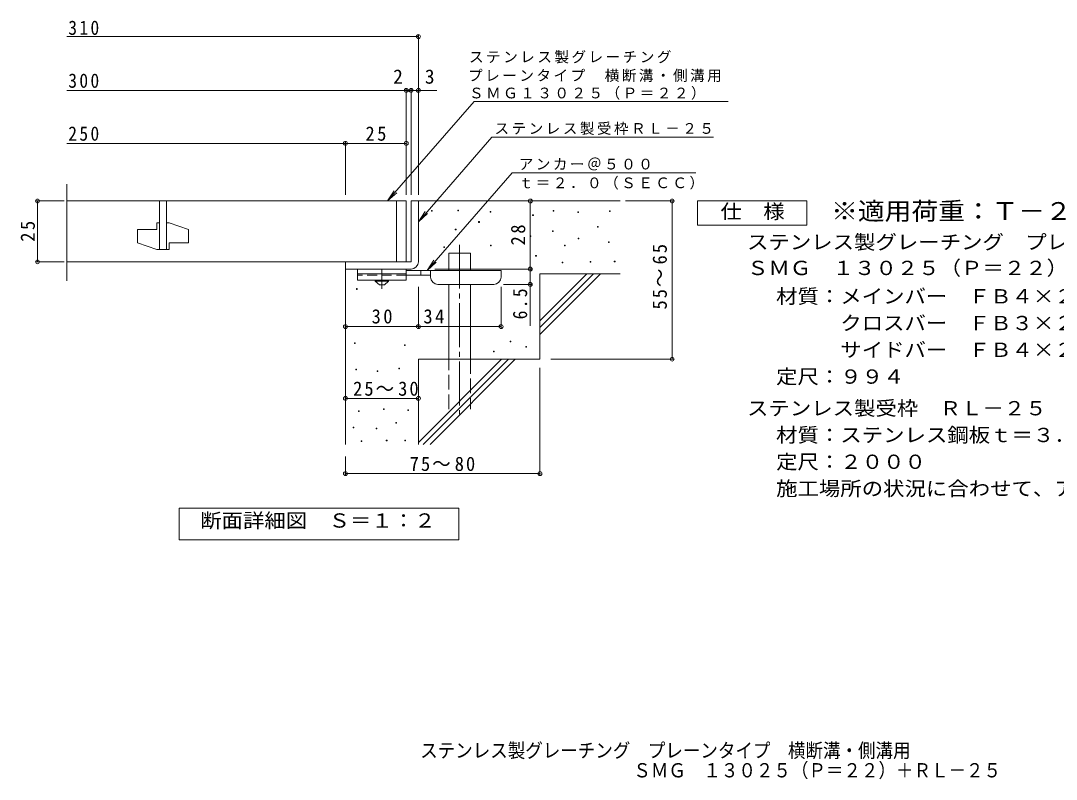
# Model space of a CAD drawing. Units: millimetres, scale not verified. Extents: x -329 to 310, y -274 to 234.
# Drawn here: x -329.5 to 96.3, y -273.6 to 38.1 of the extents above; entities that cross this region are included whole.
import ezdxf
from ezdxf.enums import TextEntityAlignment as Align

# ---------------------------------------------------------------- set-up
doc = ezdxf.new("R2010")
doc.units = ezdxf.units.MM
doc.header["$LTSCALE"] = 2
doc.header["$PDMODE"] = 32
doc.header["$PDSIZE"] = 1.6
for name, pattern in [('CHAIN1', [8, 5, -1, 1, -1]), ('CHAIN2', [12, 9, -1, 1, -1]), ('DASHED2', [3, 2, -1]), ('DASHED3', [4, 3, -1])]:
    doc.linetypes.add(name, pattern=pattern)
for name, color, linetype, lineweight in [('D-0', 7, 'Continuous', 9), ('D-1', 2, 'Continuous', 9), ('D-2', 3, 'Continuous', 9), ('D-4', 7, 'Continuous', 9), ('D-5', 7, 'Continuous', 9), ('D-6', 6, 'Continuous', 9), ('D-9', 4, 'Continuous', 9)]:
    doc.layers.add(name, color=color, linetype=linetype, lineweight=lineweight)
doc.layers.add('F-5_F-5ﾚｲﾔ', color=2, linetype='Continuous')
doc.styles.add('ＭＳ ゴシック', font='')
doc.styles.get('ＭＳ ゴシック').set_extended_font_data('MS Gothic')

msp = doc.modelspace()

# ---------------------------------------------------------------- linework, layer by layer
at = {"layer": 'D-0'}
for points in [[(-160.519, -40.126), (-160.519, -39.826), (-160.219, -39.826), (-160.219, -40.126)], [(-149.691, -39.991), (-149.691, -39.691), (-149.391, -39.691), (-149.391, -39.991)], [(-136.427, -40.532), (-136.427, -40.232), (-136.127, -40.232), (-136.127, -40.532)], [(-118.967, -41.886), (-118.967, -41.586), (-118.667, -41.586), (-118.667, -41.886)], [(-110.575, -40.126), (-110.575, -39.826), (-110.275, -39.826), (-110.275, -40.126)], [(-100.424, -40.668), (-100.424, -40.368), (-100.124, -40.368), (-100.124, -40.668)], [(-87.43, -40.262), (-87.43, -39.961), (-87.13, -39.961), (-87.13, -40.262)], [(-141.164, -44.728), (-141.164, -44.428), (-140.864, -44.428), (-140.864, -44.728)], [(-92.303, -46.758), (-92.303, -46.458), (-92.003, -46.458), (-92.003, -46.758)], [(-150.774, -47.841), (-150.774, -47.541), (-150.474, -47.541), (-150.474, -47.841)], [(-120.049, -50.548), (-120.049, -50.248), (-119.749, -50.248), (-119.749, -50.548)], [(-110.846, -48.518), (-110.846, -48.218), (-110.546, -48.218), (-110.546, -48.518)], [(-155.511, -55.015), (-155.511, -54.715), (-155.211, -54.715), (-155.211, -55.015)], [(-136.291, -54.338), (-136.291, -54.038), (-135.991, -54.038), (-135.991, -54.338)], [(-105.838, -54.338), (-105.838, -54.038), (-105.538, -54.038), (-105.538, -54.338)], [(-100.288, -51.495), (-100.288, -51.195), (-99.988, -51.195), (-99.988, -51.495)], [(-87.836, -52.984), (-87.836, -52.684), (-87.536, -52.684), (-87.536, -52.984)], [(-117.748, -58.669), (-117.748, -58.369), (-117.448, -58.369), (-117.448, -58.669)], [(-106.785, -61.376), (-106.785, -61.076), (-106.485, -61.076), (-106.485, -61.376)], [(-95.281, -61.105), (-95.281, -60.805), (-94.981, -60.805), (-94.981, -61.105)], [(-85.4, -60.97), (-85.4, -60.67), (-85.1, -60.67), (-85.1, -60.97)], [(-191.387, -72.246), (-191.387, -71.946), (-191.087, -71.946), (-191.087, -72.246)], [(-128.18, -93.875), (-128.18, -93.575), (-127.88, -93.575), (-127.88, -93.875)], [(-192.175, -94.479), (-192.175, -94.179), (-191.875, -94.179), (-191.875, -94.479)], [(-171.718, -95.308), (-171.718, -95.008), (-171.418, -95.008), (-171.418, -95.308)], [(-135.083, -97.936), (-135.083, -97.636), (-134.783, -97.636), (-134.783, -97.936)], [(-121.809, -96.025), (-121.809, -95.725), (-121.509, -95.725), (-121.509, -96.025)], [(-191.691, -105.365), (-191.691, -105.065), (-191.391, -105.065), (-191.391, -105.365)], [(-182.86, -105.974), (-182.86, -105.674), (-182.56, -105.674), (-182.56, -105.974)], [(-174.028, -104.908), (-174.028, -104.608), (-173.728, -104.608), (-173.728, -104.908)], [(-190.626, -122.419), (-190.626, -122.119), (-190.326, -122.119), (-190.326, -122.419)], [(-180.271, -121.657), (-180.271, -121.357), (-179.971, -121.357), (-179.971, -121.657)], [(-170.298, -122.038), (-170.298, -121.738), (-169.998, -121.738), (-169.998, -122.038)], [(-175.247, -127.215), (-175.247, -126.915), (-174.947, -126.915), (-174.947, -127.215)], [(-192.757, -129.118), (-192.757, -128.818), (-192.457, -128.818), (-192.457, -129.118)], [(-183.317, -129.575), (-183.317, -129.275), (-183.017, -129.275), (-183.017, -129.575)], [(-189.484, -134.828), (-189.484, -134.528), (-189.184, -134.528), (-189.184, -134.828)], [(-179.129, -134.524), (-179.129, -134.224), (-178.829, -134.224), (-178.829, -134.524)], [(-171.516, -134.524), (-171.516, -134.224), (-171.216, -134.224), (-171.216, -134.524)]]:
    msp.add_lwpolyline(points, close=True, dxfattribs=at)
at = {"layer": 'D-1'}
for p, q in [((-168.944, -35.936), (-168.944, -60.936)), ((-165.944, -35.936), (-168.944, -35.936)), ((-165.944, -60.936), (-165.944, -35.936)), ((-168.944, -60.936), (-195.944, -60.936)), ((-195.944, -63.936), (-195.944, -60.936)), ((-195.944, -63.936), (-168.944, -63.936))]:
    msp.add_line(p, q, dxfattribs=at)
msp.add_arc((-168.944, -60.936), 3, 270, 0, dxfattribs=at)
at = {"layer": 'D-2'}
for p, q in [((-310.478, -68.762), (-310.478, -29.021)), ((-170.944, -35.936), (-310.478, -35.936)), ((-272.444, -35.936), (-272.444, -55.936)), ((-269.444, -35.936), (-269.444, -55.936)), ((-174.944, -35.936), (-174.944, -60.936)), ((-170.944, -35.936), (-170.944, -60.936)), ((-273.444, -44.936), (-273.444, -47.686)), ((-272.444, -44.936), (-273.444, -44.936)), ((-268.444, -44.936), (-269.444, -44.936)), ((-268.444, -44.936), (-260.444, -47.686)), ((-281.444, -47.686), (-281.444, -53.186)), ((-281.444, -47.686), (-273.444, -47.686)), ((-260.444, -47.686), (-260.444, -53.186)), ((-281.444, -53.186), (-273.444, -55.936)), ((-268.444, -53.186), (-268.444, -55.936)), ((-268.444, -53.186), (-260.444, -53.186)), ((-268.444, -55.936), (-273.444, -55.936)), ((-310.478, -60.936), (-170.944, -60.936))]:
    msp.add_line(p, q, dxfattribs=at)
at = {"layer": 'D-4'}
for p, q in [((-310.478, 31.637), (-165.944, 31.637)), ((-165.944, -33.345), (-165.944, 32.237)), ((-310.478, 9.498), (-170.944, 9.498)), ((-170.944, -33.345), (-170.944, 10.098)), ((-170.944, 9.498), (-169.944, 9.498)), ((-169.944, 9.498), (-158.412, 9.498)), ((-168.944, -33.345), (-168.944, 10.098)), ((-310.478, -12.252), (-195.944, -12.252)), ((-195.944, -33.345), (-195.944, -11.652)), ((-195.944, -12.252), (-170.944, -12.252)), ((-311.548, -35.936), (-323.158, -35.936)), ((-322.558, -60.936), (-322.558, -35.936)), ((-119.951, -63.936), (-119.951, -35.936)), ((-80.738, -35.936), (-61.007, -35.936)), ((-61.607, -100.936), (-61.607, -35.936)), ((-311.548, -60.936), (-323.158, -60.936)), ((-159.142, -63.936), (-119.351, -63.936)), ((-119.951, -63.936), (-119.951, -87.286)), ((-165.942, -88.157), (-165.942, -71.236)), ((-131.942, -88.157), (-131.942, -71.236)), ((-119.351, -70.236), (-130.942, -70.236)), ((-111.497, -100.936), (-61.007, -100.936)), ((-115.944, -104.436), (-115.944, -148.553)), ((-195.944, -117.06), (-165.944, -117.06)), ((-195.944, -140.936), (-195.944, -148.553)), ((-195.944, -147.953), (-115.944, -147.953))]:
    msp.add_line(p, q, dxfattribs=at)
msp.add_lwpolyline([(-195.942, -87.557), (-165.942, -87.557), (-131.942, -87.557)], dxfattribs=at)
for p in [(-165.944, 31.637), (-170.944, 9.498), (-168.944, 9.498), (-165.944, 9.498), (-195.944, -12.252), (-170.944, -12.252), (-322.558, -35.936), (-119.951, -35.936), (-61.607, -35.936), (-322.558, -60.936), (-119.951, -63.936), (-119.951, -70.236), (-195.942, -87.557), (-165.942, -87.557), (-131.942, -87.557), (-61.607, -100.936), (-195.944, -117.06), (-165.944, -117.06), (-195.944, -147.953), (-115.944, -147.953)]:
    msp.add_point(p, dxfattribs=at)
at = {"layer": 'D-5'}
for p, q in [((-143.013, 4.953), (-178.602, -35.936)), ((-143.013, 4.953), (-62.507, 4.953)), ((-62.507, 4.953), (-38.569, 4.953)), ((-135.775, -9.774), (-165.944, -44.436)), ((-135.775, -9.774), (-44.61, -9.774)), ((-127.41, -24.327), (-162.32, -64.436)), ((-127.41, -24.327), (-51.9, -24.327)), ((-178.602, -35.936), (-175.84, -31.769)), ((-178.602, -35.936), (-174.855, -32.626)), ((-165.944, -44.436), (-163.182, -40.269)), ((-165.944, -44.436), (-162.197, -41.126)), ((-162.32, -64.436), (-159.558, -60.268)), ((-162.32, -64.436), (-158.573, -61.125))]:
    msp.add_line(p, q, dxfattribs=at)
for points in [[(-51.231, -45.936), (-51.231, -35.936), (-6.231, -35.936), (-6.231, -45.936)], [(-264.343, -175.125), (-264.343, -162.125), (-149.343, -162.125), (-149.343, -175.125)]]:
    msp.add_lwpolyline(points, close=True, dxfattribs=at)
at = {"layer": 'D-6'}
for p, q in [((-165.944, -35.936), (-82.944, -35.936)), ((-153.485, -64.436), (-153.485, -57.436)), ((-153.485, -57.436), (-144.485, -57.436)), ((-144.485, -64.436), (-144.485, -57.436)), ((-195.944, -63.936), (-195.944, -135.936)), ((-115.944, -85.138), (-96.742, -65.936)), ((-115.944, -65.936), (-82.944, -65.936)), ((-115.944, -87.966), (-93.914, -65.936)), ((-115.944, -65.936), (-115.944, -100.936)), ((-115.944, -90.795), (-91.086, -65.936)), ((-153.485, -100.936), (-153.485, -70.236)), ((-144.485, -100.936), (-144.485, -70.236)), ((-165.944, -100.936), (-165.944, -135.936)), ((-165.944, -100.936), (-115.944, -100.936)), ((-165.944, -135.138), (-131.742, -100.936)), ((-163.914, -135.936), (-128.914, -100.936)), ((-161.086, -135.936), (-126.086, -100.936))]:
    msp.add_line(p, q, dxfattribs=at)
at = {"layer": 'D-6', "linetype": 'CHAIN2'}
msp.add_line((-148.985, -53.944), (-148.985, -123.603), dxfattribs=at)
at = {"layer": 'D-6', "linetype": 'DASHED3'}
for p, q in [((-153.485, -121.436), (-153.485, -100.936)), ((-144.485, -100.936), (-144.485, -121.436))]:
    msp.add_line(p, q, dxfattribs=at)
at = {"layer": 'D-9', "color": 3}
for p, q in [((-190.942, -63.936), (-190.942, -68.436)), ((-170.942, -63.936), (-190.942, -63.936)), ((-170.942, -65.936), (-190.942, -65.936)), ((-170.942, -63.936), (-170.942, -68.436)), ((-170.942, -68.436), (-190.942, -68.436))]:
    msp.add_line(p, q, dxfattribs=at)
at = {"layer": 'D-9', "color": 3, "linetype": 'DASHED2'}
msp.add_line((-170.942, -66.436), (-190.942, -66.436), dxfattribs=at)
at = {"layer": 'D-9', "linetype": 'CHAIN1'}
msp.add_line((-180.942, -71.984), (-180.942, -63.936), dxfattribs=at)
at = {"layer": 'D-9'}
for p, q in [((-131.942, -64.436), (-170.942, -64.436)), ((-160.937, -66.436), (-170.942, -66.436)), ((-164.942, -66.436), (-164.942, -64.436)), ((-160.942, -67.236), (-160.942, -64.436)), ((-131.942, -67.236), (-131.942, -64.436)), ((-157.942, -70.236), (-134.942, -70.236))]:
    msp.add_line(p, q, dxfattribs=at)
at = {"layer": 'D-9', "color": 2}
for p, q in [((-183.692, -68.936), (-183.692, -68.436)), ((-183.692, -68.936), (-181.942, -70.436)), ((-183.692, -68.936), (-178.192, -68.936)), ((-181.942, -70.436), (-179.942, -70.436)), ((-179.942, -70.436), (-178.192, -68.936)), ((-178.192, -68.936), (-178.192, -68.436))]:
    msp.add_line(p, q, dxfattribs=at)
at = {"layer": 'D-9'}
for centre, start, end in [((-157.942, -67.236), 180, 270), ((-134.942, -67.236), 270, 0)]:
    msp.add_arc(centre, 3, start, end, dxfattribs=at)

# ---------------------------------------------------------------- texts
at = {"layer": 'D-4', "color": 2, "style": 'ＭＳ ゴシック'}
for s, p in [('2', (-176.312, 10.498)), ('3', (-163.284, 10.498))]:
    msp.add_text(s, height=5.865, dxfattribs=at).set_placement(p, align=Align.BOTTOM_LEFT)
at = {"layer": 'D-4', "color": 2, "char_height": 5.865, "attachment_point": 7, "style": 'ＭＳ ゴシック'}
for s, insert in [('\\T1.27;\\W0.9;310', (-309.899, 32.249)), ('\\T1.27;\\W0.9;300', (-309.899, 10.498)), ('\\T1.27;\\W0.9;250', (-309.899, -11.252)), ('\\T1.27;\\W0.95;25', (-187.694, -11.252)), ('\\T1.27;\\W0.95;30', (-185.192, -86.357)), ('\\T1.27;\\W0.95;34', (-163.869, -86.357)), ('\\T1.22;\\W0.95;25～30', (-192.784, -116.06)), ('\\T1.22;\\W0.95;75～80', (-169.518, -146.953))]:
    msp.add_mtext(s, dxfattribs=dict(at, insert=insert))
at = {"layer": 'D-4', "color": 2, "char_height": 5.865, "attachment_point": 7, "rotation": 90, "style": 'ＭＳ ゴシック'}
for s, insert in [('\\T1.27;\\W0.95;25', (-323.558, -52.686)), ('\\T1.27;\\W0.95;28', (-121.951, -54.186)), ('\\T1.22;\\W0.95;55～65', (-63.713, -80.537)), ('\\T1.27;\\W0.9;6.5', (-121.151, -84.575))]:
    msp.add_mtext(s, dxfattribs=dict(at, insert=insert))
at = {"layer": 'D-5', "color": 2, "style": 'ＭＳ ゴシック', "width": 1.1}
for s, p in [('仕\u3000様', (-41.731, -44.936)), ('ステンレス製グレーチング\u3000プレーンタイプ\u3000横断溝・側溝用', (-30.813, -57.52)), ('ＳＭＧ\u3000１３０２５（Ｐ＝２２）', (-30.813, -68.141)), ('材質：メインバー\u3000ＦＢ４×２５（ＳＵＳ３０４）', (-18.87, -79.787)), ('\u3000\u3000\u3000クロスバー\u3000ＦＢ３×２０（ＳＵＳ３０４）', (-18.87, -90.787)), ('\u3000\u3000\u3000サイドバー\u3000ＦＢ４×２５（ＳＵＳ３０４）', (-18.87, -101.787)), ('定尺：９９４', (-18.87, -112.787)), ('ステンレス製受枠\u3000ＲＬ－２５', (-30.813, -125.787)), ('材質：ステンレス鋼板ｔ＝３．０（ＳＵＳ３０４）', (-18.87, -136.787)), ('定尺：２０００', (-18.87, -147.787)), ('施工場所の状況に合わせて、アンカーをプライヤー等で折り曲げてご使用ください。', (-18.87, -158.787)), ('断面詳細図\u3000Ｓ＝１：２', (-255.658, -171.931))]:
    msp.add_text(s, height=5.865, dxfattribs=at).set_placement(p, align=Align.BOTTOM_LEFT)
at = {"layer": 'D-5', "color": 3, "style": 'ＭＳ ゴシック', "width": 1.1}
msp.add_text('※適用荷重：Ｔ－２', height=7.331, dxfattribs=at).set_placement((3.769, -45.936), align=Align.BOTTOM_LEFT)
at = {"layer": 'D-5', "char_height": 4.399, "attachment_point": 7, "style": 'ＭＳ ゴシック'}
for s, insert in [('\\T1.17;ステンレス製グレーチング', (-145.122, 20.573)), ('\\T1.17;プレーンタイプ\u3000横断溝・側溝用', (-145.5, 12.917)), ('\\T1.17;ＳＭＧ１３０２５（Ｐ＝２２）', (-145.122, 5.657)), ('\\T1.17;ステンレス製受枠ＲＬ－２５', (-134.652, -8.823)), ('\\T1.17;アンカー＠５００', (-124.681, -23.395)), ('\\T1.17;ｔ＝２．０（ＳＥＣＣ）', (-124.681, -31.258))]:
    msp.add_mtext(s, dxfattribs=dict(at, insert=insert))
at = {"layer": 'F-5_F-5ﾚｲﾔ', "style": 'ＭＳ ゴシック', "width": 0.9}
for s, p in [('ステンレス製グレーチング\u3000プレーンタイプ\u3000横断溝・側溝用\u3000', (-165.186, -266.418)), ('ＳＭＧ\u3000１３０２５（Ｐ＝２２）＋ＲＬ－２５', (-77.56, -274.562))]:
    msp.add_text(s, height=5.865, dxfattribs=at).set_placement(p, align=Align.BOTTOM_LEFT)

doc.saveas('drawing.dxf')
